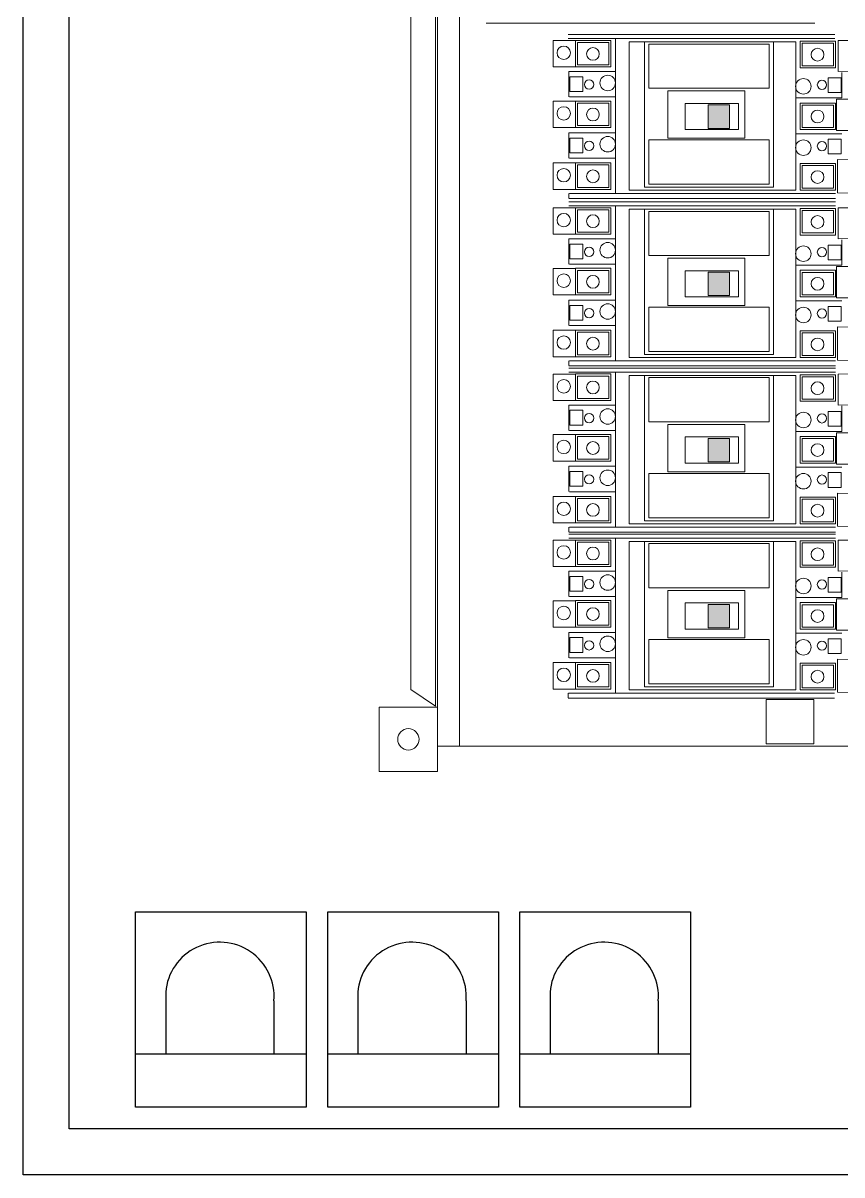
# Model space of a CAD drawing. Header units: inches. Extents: x 18739 to 22272, y 3658 to 7913.
# Drawn here: x 18907.9 to 18970.4, y 6819.7 to 6907.5 of the extents above; entities that cross this region are included whole.
import ezdxf

# ---------------------------------------------------------------- set-up
doc = ezdxf.new("R2010")
doc.units = ezdxf.units.IN
doc.header["$MEASUREMENT"] = 0
for name, color, linetype, lineweight in [('300-600AT', 7, 'Continuous', 13), ('CHASIS', 251, 'Continuous', 13), ('ENCLOSRURE', 7, 'Continuous', 20)]:
    doc.layers.add(name, color=color, linetype=linetype, lineweight=lineweight)

msp = doc.modelspace()

# ---------------------------------------------------------------- hatches: boundary and pattern name
at = {"layer": 'ENCLOSRURE'}
h = msp.add_hatch(color=3, dxfattribs=at)
h.dxf.hatch_style = 1
h.paths.add_polyline_path([(18961.78579, 6901.22957), (18960.14498, 6901.22957), (18960.14498, 6899.43473), (18961.78579, 6899.43473)])
h = msp.add_hatch(color=3, dxfattribs=at)
h.dxf.hatch_style = 1
h.paths.add_polyline_path([(18961.78579, 6888.47915), (18960.14498, 6888.47915), (18960.14498, 6886.68431), (18961.78579, 6886.68431)])
h = msp.add_hatch(color=3, dxfattribs=at)
h.dxf.hatch_style = 1
h.paths.add_polyline_path([(18961.78579, 6875.80863), (18960.14498, 6875.80863), (18960.14498, 6874.01379), (18961.78579, 6874.01379)])
h = msp.add_hatch(color=3, dxfattribs=at)
h.dxf.hatch_style = 1
h.paths.add_polyline_path([(18961.78579, 6863.15382), (18960.14498, 6863.15382), (18960.14498, 6861.35898), (18961.78579, 6861.35898)])

# ---------------------------------------------------------------- linework, layer by layer
at = {"color": 0}
for p, q in [((18918.78671, 6833.59893), (18918.78671, 6828.90226)), ((18927.03893, 6832.94069), (18927.03893, 6828.88856)), ((18933.43909, 6833.59893), (18933.43909, 6828.90226)), ((18941.69131, 6832.94069), (18941.69131, 6828.88856)), ((18948.09147, 6833.59893), (18948.09147, 6828.90226)), ((18956.34369, 6832.94069), (18956.34369, 6828.88856)), ((18916.49261, 6828.89381), (18929.50359, 6828.89381)), ((18931.14499, 6828.89381), (18944.15597, 6828.89381)), ((18945.79737, 6828.89381), (18958.80835, 6828.89381))]:
    msp.add_line(p, q, dxfattribs=at)
for points in [[(18907.91033, 7067.48139), (19032.30377, 7067.48139), (19032.30377, 6819.66974), (18907.91033, 6819.66974)], [(18911.42703, 7063.9647), (19028.78707, 7063.9647), (19028.78707, 6823.18644), (18911.42703, 6823.18644)]]:
    msp.add_lwpolyline(points, close=True)
for points in [[(18929.50807, 6824.82783), (18916.4936, 6824.82783), (18916.4936, 6839.73261), (18929.50807, 6839.73261)], [(18944.16044, 6824.82783), (18931.14598, 6824.82783), (18931.14598, 6839.73261), (18944.16044, 6839.73261)], [(18958.81282, 6824.82783), (18945.79835, 6824.82783), (18945.79835, 6839.73261), (18958.81282, 6839.73261)]]:
    msp.add_lwpolyline(points, close=True, dxfattribs=at)
for centre in [(18922.91286, 6833.27031), (18937.56524, 6833.27031), (18952.21762, 6833.27031)]:
    msp.add_arc(centre, 4.13921, 355.4324024, 175.4463823, dxfattribs=at)
at = {"layer": '300-600AT'}
for p, q in [((18968.29337, 6907.44484), (18943.21124, 6907.44484)), ((18949.47089, 6906.58474), (18969.79531, 6906.58474)), ((18949.47089, 6906.27784), (18969.79531, 6906.27784)), ((18953.07993, 6897.16243), (18953.07993, 6906.27784)), ((18949.53459, 6901.83742), (18949.53459, 6903.76837)), ((18949.53459, 6903.76837), (18953.07993, 6903.76837)), ((18970.33614, 6903.69717), (18970.33614, 6901.76051)), ((18949.56455, 6901.83171), (18953.07993, 6901.83171)), ((18949.56455, 6901.83171, -142.36371), (18953.07993, 6901.83171, -142.36371)), ((18949.56455, 6901.83171, -280.13415), (18953.07993, 6901.83171, -280.13415)), ((18970.33614, 6901.76051), (18966.82075, 6901.76051)), ((18949.53459, 6897.16814), (18949.53459, 6899.09909)), ((18949.53459, 6899.09909), (18953.07993, 6899.09909)), ((18970.33614, 6899.02789), (18966.82075, 6899.02789)), ((18970.33614, 6899.02789, -142.36371), (18966.82075, 6899.02789, -142.36371)), ((18970.33614, 6899.02789, -280.13415), (18966.82075, 6899.02789, -280.13415)), ((18949.56455, 6897.16243), (18953.07993, 6897.16243)), ((18949.56455, 6897.16243, -142.36371), (18953.07993, 6897.16243, -142.36371)), ((18949.56455, 6897.16243, -280.13415), (18953.07993, 6897.16243, -280.13415)), ((18953.07993, 6897.16243), (18953.07993, 6894.46242)), ((18953.07993, 6897.16243, -142.36371), (18953.07993, 6894.46242, -142.36371)), ((18953.07993, 6897.16243, -280.13415), (18953.07993, 6894.46242, -280.13415)), ((18949.53459, 6894.11155), (18949.53459, 6894.46259)), ((18953.07993, 6894.46242), (18949.56455, 6894.46242)), ((18953.07993, 6894.46242, -142.36371), (18949.56455, 6894.46242, -142.36371)), ((18953.07993, 6894.46242, -280.13415), (18949.56455, 6894.46242, -280.13415)), ((18953.07993, 6894.46242), (18969.85111, 6894.46242)), ((18969.85111, 6894.08501), (18949.53459, 6894.08501)), ((18949.53459, 6893.83431), (18969.85901, 6893.83431)), ((18949.53459, 6893.52741), (18969.85901, 6893.52741)), ((18953.07993, 6884.41201), (18953.07993, 6893.52741)), ((18949.53459, 6889.08699), (18949.53459, 6891.01795)), ((18949.53459, 6891.01795), (18953.07993, 6891.01795)), ((18970.33614, 6890.94675), (18970.33614, 6889.01009)), ((18949.56455, 6889.08129), (18953.07993, 6889.08129)), ((18949.56455, 6889.08129, -142.36371), (18953.07993, 6889.08129, -142.36371)), ((18949.56455, 6889.08129, -280.13415), (18953.07993, 6889.08129, -280.13415)), ((18970.33614, 6889.01009), (18966.82075, 6889.01009)), ((18949.53459, 6884.41771), (18949.53459, 6886.34867)), ((18949.53459, 6886.34867), (18953.07993, 6886.34867)), ((18970.33614, 6886.27747), (18966.82075, 6886.27747)), ((18970.33614, 6886.27747, -142.36371), (18966.82075, 6886.27747, -142.36371)), ((18970.33614, 6886.27747, -280.13415), (18966.82075, 6886.27747, -280.13415)), ((18949.56455, 6884.41201), (18953.07993, 6884.41201)), ((18949.56455, 6884.41201, -142.36371), (18953.07993, 6884.41201, -142.36371)), ((18949.56455, 6884.41201, -280.13415), (18953.07993, 6884.41201, -280.13415)), ((18953.07993, 6884.41201), (18953.07993, 6881.71199)), ((18953.07993, 6884.41201, -142.36371), (18953.07993, 6881.71199, -142.36371)), ((18953.07993, 6884.41201, -280.13415), (18953.07993, 6881.71199, -280.13415)), ((18949.53459, 6881.36113), (18949.53459, 6881.71217)), ((18969.85111, 6881.33458), (18949.53459, 6881.33458)), ((18949.53459, 6881.1638), (18969.85901, 6881.1638)), ((18953.07993, 6881.71199), (18949.56455, 6881.71199)), ((18953.07993, 6881.71199, -142.36371), (18949.56455, 6881.71199, -142.36371)), ((18953.07993, 6881.71199, -280.13415), (18949.56455, 6881.71199, -280.13415)), ((18953.07993, 6881.71199), (18969.85111, 6881.71199)), ((18949.53459, 6880.8569), (18969.85901, 6880.8569)), ((18953.07993, 6871.7415), (18953.07993, 6880.8569)), ((18949.53459, 6876.41648), (18949.53459, 6878.34744)), ((18949.53459, 6878.34744), (18953.07993, 6878.34744)), ((18970.33614, 6878.27623), (18970.33614, 6876.33958)), ((18949.56455, 6876.41078), (18953.07993, 6876.41078)), ((18949.56455, 6876.41078, -142.36371), (18953.07993, 6876.41078, -142.36371)), ((18949.56455, 6876.41078, -280.13415), (18953.07993, 6876.41078, -280.13415)), ((18970.33614, 6876.33958), (18966.82075, 6876.33958)), ((18949.53459, 6871.7472), (18949.53459, 6873.67816)), ((18949.53459, 6873.67816), (18953.07993, 6873.67816)), ((18970.33614, 6873.60695), (18966.82075, 6873.60695)), ((18970.33614, 6873.60695, -142.36371), (18966.82075, 6873.60695, -142.36371)), ((18970.33614, 6873.60695, -280.13415), (18966.82075, 6873.60695, -280.13415)), ((18949.56455, 6871.7415), (18953.07993, 6871.7415)), ((18949.56455, 6871.7415, -142.36371), (18953.07993, 6871.7415, -142.36371)), ((18949.56455, 6871.7415, -280.13415), (18953.07993, 6871.7415, -280.13415)), ((18953.07993, 6871.7415), (18953.07993, 6869.04148)), ((18953.07993, 6871.7415, -142.36371), (18953.07993, 6869.04148, -142.36371)), ((18953.07993, 6871.7415, -280.13415), (18953.07993, 6869.04148, -280.13415)), ((18949.53459, 6868.69061), (18949.53459, 6869.04166)), ((18953.07993, 6869.04148), (18949.56455, 6869.04148)), ((18953.07993, 6869.04148, -142.36371), (18949.56455, 6869.04148, -142.36371)), ((18953.07993, 6869.04148, -280.13415), (18949.56455, 6869.04148, -280.13415)), ((18953.07993, 6869.04148), (18969.85111, 6869.04148)), ((18969.85111, 6868.66407), (18949.53459, 6868.66407)), ((18949.53459, 6868.50899), (18969.85901, 6868.50899)), ((18949.53459, 6868.20209), (18969.85901, 6868.20209)), ((18953.07993, 6859.08669), (18953.07993, 6868.20209)), ((18949.53459, 6863.76167), (18949.53459, 6865.69263)), ((18949.53459, 6865.69263), (18953.07993, 6865.69263)), ((18970.33614, 6865.62143), (18970.33614, 6863.68477)), ((18949.56455, 6863.75597), (18953.07993, 6863.75597)), ((18949.56455, 6863.75597, -142.36371), (18953.07993, 6863.75597, -142.36371)), ((18949.56455, 6863.75597, -280.13415), (18953.07993, 6863.75597, -280.13415)), ((18970.33614, 6863.68477), (18966.82075, 6863.68477)), ((18949.53459, 6859.09239), (18949.53459, 6861.02335)), ((18949.53459, 6861.02335), (18953.07993, 6861.02335)), ((18970.33614, 6860.95215), (18966.82075, 6860.95215)), ((18970.33614, 6860.95215, -142.36371), (18966.82075, 6860.95215, -142.36371)), ((18970.33614, 6860.95215, -280.13415), (18966.82075, 6860.95215, -280.13415)), ((18949.56455, 6859.08669), (18953.07993, 6859.08669)), ((18949.56455, 6859.08669, -142.36371), (18953.07993, 6859.08669, -142.36371)), ((18949.56455, 6859.08669, -280.13415), (18953.07993, 6859.08669, -280.13415)), ((18953.07993, 6859.08669), (18953.07993, 6856.38667)), ((18953.07993, 6859.08669, -142.36371), (18953.07993, 6856.38667, -142.36371)), ((18953.07993, 6859.08669, -280.13415), (18953.07993, 6856.38667, -280.13415)), ((18949.47089, 6856.0358), (18949.47089, 6856.38685)), ((18969.78741, 6856.00926), (18949.47089, 6856.00926)), ((18953.01624, 6856.38667), (18949.50085, 6856.38667)), ((18953.01624, 6856.38667, -142.36371), (18949.50085, 6856.38667, -142.36371)), ((18953.01624, 6856.38667, -280.13415), (18949.50085, 6856.38667, -280.13415)), ((18953.01624, 6856.38667), (18969.78741, 6856.38667))]:
    msp.add_line(p, q, dxfattribs=at)
for points in [[(18950.04168, 6904.11184), (18950.04168, 6906.13575), (18952.73275, 6906.13575), (18952.73275, 6904.11184)], [(18954.13822, 6894.72385), (18954.13822, 6906.01668), (18966.82075, 6906.01668), (18966.82075, 6894.72385)], [(18969.85901, 6906.07865), (18969.85901, 6904.05474), (18967.16794, 6904.05474), (18967.16794, 6906.07865)], [(18949.59829, 6902.24271), (18949.59829, 6903.36584), (18950.60071, 6903.36584), (18950.60071, 6902.24271)], [(18970.3024, 6903.28617), (18970.3024, 6902.16305), (18969.29997, 6902.16305), (18969.29997, 6903.28617)], [(18950.04168, 6899.49455), (18950.04168, 6901.51847), (18952.73275, 6901.51847), (18952.73275, 6899.49455)], [(18969.85901, 6901.36505), (18969.85901, 6899.34114), (18967.16794, 6899.34114), (18967.16794, 6901.36505)], [(18949.59829, 6897.57343), (18949.59829, 6898.69656), (18950.60071, 6898.69656), (18950.60071, 6897.57343)], [(18970.3024, 6898.61689), (18970.3024, 6897.49377), (18969.29997, 6897.49377), (18969.29997, 6898.61689)], [(18950.04168, 6894.78096), (18950.04168, 6896.80487), (18952.73275, 6896.80487), (18952.73275, 6894.78096)], [(18969.85901, 6896.74777), (18969.85901, 6894.72385), (18967.16794, 6894.72385), (18967.16794, 6896.74777)], [(18950.04168, 6891.36141), (18950.04168, 6893.38533), (18952.73275, 6893.38533), (18952.73275, 6891.36141)], [(18954.13822, 6881.97343), (18954.13822, 6893.26625), (18966.82075, 6893.26625), (18966.82075, 6881.97343)], [(18969.85901, 6893.32823), (18969.85901, 6891.30431), (18967.16794, 6891.30431), (18967.16794, 6893.32823)], [(18949.59829, 6889.49229), (18949.59829, 6890.61542), (18950.60071, 6890.61542), (18950.60071, 6889.49229)], [(18970.3024, 6890.53575), (18970.3024, 6889.41262), (18969.29997, 6889.41262), (18969.29997, 6890.53575)], [(18950.04168, 6886.74413), (18950.04168, 6888.76805), (18952.73275, 6888.76805), (18952.73275, 6886.74413)], [(18969.85901, 6888.61463), (18969.85901, 6886.59071), (18967.16794, 6886.59071), (18967.16794, 6888.61463)], [(18949.59829, 6884.82301), (18949.59829, 6885.94614), (18950.60071, 6885.94614), (18950.60071, 6884.82301)], [(18970.3024, 6885.86647), (18970.3024, 6884.74334), (18969.29997, 6884.74334), (18969.29997, 6885.86647)], [(18950.04168, 6882.03053), (18950.04168, 6884.05445), (18952.73275, 6884.05445), (18952.73275, 6882.03053)], [(18969.85901, 6883.99735), (18969.85901, 6881.97343), (18967.16794, 6881.97343), (18967.16794, 6883.99735)], [(18950.04168, 6878.6909), (18950.04168, 6880.71482), (18952.73275, 6880.71482), (18952.73275, 6878.6909)], [(18954.13822, 6869.30292), (18954.13822, 6880.59574), (18966.82075, 6880.59574), (18966.82075, 6869.30292)], [(18969.85901, 6880.65771), (18969.85901, 6878.6338), (18967.16794, 6878.6338), (18967.16794, 6880.65771)], [(18949.59829, 6876.82177), (18949.59829, 6877.9449), (18950.60071, 6877.9449), (18950.60071, 6876.82177)], [(18970.3024, 6877.86524), (18970.3024, 6876.74211), (18969.29997, 6876.74211), (18969.29997, 6877.86524)], [(18950.04168, 6874.07362), (18950.04168, 6876.09753), (18952.73275, 6876.09753), (18952.73275, 6874.07362)], [(18969.85901, 6875.94412), (18969.85901, 6873.9202), (18967.16794, 6873.9202), (18967.16794, 6875.94412)], [(18949.59829, 6872.15249), (18949.59829, 6873.27562), (18950.60071, 6873.27562), (18950.60071, 6872.15249)], [(18970.3024, 6873.19596), (18970.3024, 6872.07283), (18969.29997, 6872.07283), (18969.29997, 6873.19596)], [(18950.04168, 6869.36002), (18950.04168, 6871.38393), (18952.73275, 6871.38393), (18952.73275, 6869.36002)], [(18969.85901, 6871.32683), (18969.85901, 6869.30292), (18967.16794, 6869.30292), (18967.16794, 6871.32683)], [(18950.04168, 6866.03609), (18950.04168, 6868.06001), (18952.73275, 6868.06001), (18952.73275, 6866.03609)], [(18954.13822, 6856.64811), (18954.13822, 6867.94093), (18966.82075, 6867.94093), (18966.82075, 6856.64811)], [(18969.85901, 6868.0029), (18969.85901, 6865.97899), (18967.16794, 6865.97899), (18967.16794, 6868.0029)], [(18949.59829, 6864.16697), (18949.59829, 6865.29009), (18950.60071, 6865.29009), (18950.60071, 6864.16697)], [(18970.3024, 6865.21043), (18970.3024, 6864.0873), (18969.29997, 6864.0873), (18969.29997, 6865.21043)], [(18950.04168, 6861.41881), (18950.04168, 6863.44272), (18952.73275, 6863.44272), (18952.73275, 6861.41881)], [(18969.85901, 6863.28931), (18969.85901, 6861.26539), (18967.16794, 6861.26539), (18967.16794, 6863.28931)], [(18949.59829, 6859.49769), (18949.59829, 6860.62081), (18950.60071, 6860.62081), (18950.60071, 6859.49769)], [(18970.3024, 6860.54115), (18970.3024, 6859.41802), (18969.29997, 6859.41802), (18969.29997, 6860.54115)], [(18950.04168, 6856.70521), (18950.04168, 6858.72912), (18952.73275, 6858.72912), (18952.73275, 6856.70521)], [(18969.85901, 6858.67202), (18969.85901, 6856.64811), (18967.16794, 6856.64811), (18967.16794, 6858.67202)]]:
    msp.add_lwpolyline(points, close=True, dxfattribs=at)
for points, elevation in [([(18955.29423, 6906.01668), (18955.29423, 6894.94572), (18965.12413, 6894.94572), (18965.12413, 6906.01668)], 1229.28259), ([(18955.63631, 6905.8589), (18964.81101, 6905.8589), (18964.81101, 6902.49575), (18955.63631, 6902.49575)], 1229.28259), ([(18962.94532, 6902.28568), (18962.94532, 6898.67671), (18957.07459, 6898.67671), (18957.07459, 6902.28568)], 1216.81731), ([(18962.47281, 6901.33758), (18962.47281, 6899.34186), (18958.4005, 6899.34186), (18958.4005, 6901.33758)], 1216.81731), ([(18961.78579, 6901.22957), (18961.78579, 6899.43473), (18960.14498, 6899.43473), (18960.14498, 6901.22957)], 1216.81731), ([(18955.63631, 6898.5475), (18964.81101, 6898.5475), (18964.81101, 6895.18436), (18955.63631, 6895.18436)], 1229.28259), ([(18955.29423, 6893.26625), (18955.29423, 6882.19529), (18965.12413, 6882.19529), (18965.12413, 6893.26625)], 1229.28259), ([(18955.63631, 6893.10847), (18964.81101, 6893.10847), (18964.81101, 6889.74532), (18955.63631, 6889.74532)], 1229.28259), ([(18962.94532, 6889.53526), (18962.94532, 6885.92629), (18957.07459, 6885.92629), (18957.07459, 6889.53526)], 1216.81731), ([(18962.47281, 6888.58716), (18962.47281, 6886.59143), (18958.4005, 6886.59143), (18958.4005, 6888.58716)], 1216.81731), ([(18961.78579, 6888.47915), (18961.78579, 6886.68431), (18960.14498, 6886.68431), (18960.14498, 6888.47915)], 1216.81731), ([(18955.63631, 6885.79708), (18964.81101, 6885.79708), (18964.81101, 6882.43393), (18955.63631, 6882.43393)], 1229.28259), ([(18955.29423, 6880.59574), (18955.29423, 6869.52478), (18965.12413, 6869.52478), (18965.12413, 6880.59574)], 1229.28259), ([(18955.63631, 6880.43796), (18964.81101, 6880.43796), (18964.81101, 6877.07481), (18955.63631, 6877.07481)], 1229.28259), ([(18962.94532, 6876.86474), (18962.94532, 6873.25578), (18957.07459, 6873.25578), (18957.07459, 6876.86474)], 1216.81731), ([(18962.47281, 6875.91664), (18962.47281, 6873.92092), (18958.4005, 6873.92092), (18958.4005, 6875.91664)], 1216.81731), ([(18961.78579, 6875.80863), (18961.78579, 6874.01379), (18960.14498, 6874.01379), (18960.14498, 6875.80863)], 1216.81731), ([(18955.63631, 6873.12657), (18964.81101, 6873.12657), (18964.81101, 6869.76342), (18955.63631, 6869.76342)], 1229.28259), ([(18955.29423, 6867.94093), (18955.29423, 6856.86997), (18965.12413, 6856.86997), (18965.12413, 6867.94093)], 1229.28259), ([(18955.63631, 6867.78315), (18964.81101, 6867.78315), (18964.81101, 6864.42), (18955.63631, 6864.42)], 1229.28259), ([(18962.94532, 6864.20993), (18962.94532, 6860.60097), (18957.07459, 6860.60097), (18957.07459, 6864.20993)], 1216.81731), ([(18962.47281, 6863.26184), (18962.47281, 6861.26611), (18958.4005, 6861.26611), (18958.4005, 6863.26184)], 1216.81731), ([(18961.78579, 6863.15382), (18961.78579, 6861.35898), (18960.14498, 6861.35898), (18960.14498, 6863.15382)], 1216.81731), ([(18955.63631, 6860.47176), (18964.81101, 6860.47176), (18964.81101, 6857.10861), (18955.63631, 6857.10861)], 1229.28259)]:
    msp.add_lwpolyline(points, close=True, dxfattribs=dict(at, elevation=elevation))
for centre, radius in [((18951.07392, 6902.77616), 0.35441), ((18952.49102, 6902.89638), 0.59032), ((18952.49102, 6902.89638, -139.42756), 0.59032), ((18967.40966, 6902.63251), 0.59032), ((18967.40966, 6902.63251, -139.42756), 0.59032), ((18968.82676, 6902.75273), 0.35441), ((18952.49102, 6898.2271), 0.59032), ((18952.49102, 6898.2271, -139.42756), 0.59032), ((18951.07392, 6898.10688), 0.35441), ((18967.40966, 6897.96323), 0.59032), ((18967.40966, 6897.96323, -139.42756), 0.59032), ((18968.82676, 6898.08345), 0.35441), ((18951.07392, 6890.02573), 0.35441), ((18952.49102, 6890.14596), 0.59032), ((18952.49102, 6890.14596, -139.42756), 0.59032), ((18967.40966, 6889.88208), 0.59032), ((18967.40966, 6889.88208, -139.42756), 0.59032), ((18968.82676, 6890.00231), 0.35441), ((18951.07392, 6885.35645), 0.35441), ((18952.49102, 6885.47668), 0.59032), ((18952.49102, 6885.47668, -139.42756), 0.59032), ((18967.40966, 6885.2128), 0.59032), ((18967.40966, 6885.2128, -139.42756), 0.59032), ((18968.82676, 6885.33303), 0.35441), ((18951.07392, 6877.35522), 0.35441), ((18952.49102, 6877.47544), 0.59032), ((18952.49102, 6877.47544, -139.42756), 0.59032), ((18967.40966, 6877.21157), 0.59032), ((18967.40966, 6877.21157, -139.42756), 0.59032), ((18968.82676, 6877.33179), 0.35441), ((18952.49102, 6872.80616), 0.59032), ((18952.49102, 6872.80616, -139.42756), 0.59032), ((18951.07392, 6872.68594), 0.35441), ((18967.40966, 6872.54229), 0.59032), ((18967.40966, 6872.54229, -139.42756), 0.59032), ((18968.82676, 6872.66251), 0.35441), ((18952.49102, 6864.82063), 0.59032), ((18952.49102, 6864.82063, -139.42756), 0.59032), ((18951.07392, 6864.70041), 0.35441), ((18967.40966, 6864.55676), 0.59032), ((18967.40966, 6864.55676, -139.42756), 0.59032), ((18968.82676, 6864.67698), 0.35441), ((18951.07392, 6860.03113), 0.35441), ((18952.49102, 6860.15135), 0.59032), ((18952.49102, 6860.15135, -139.42756), 0.59032), ((18967.40966, 6859.88748), 0.59032), ((18967.40966, 6859.88748, -139.42756), 0.59032), ((18968.82676, 6860.0077), 0.35441)]:
    msp.add_circle(centre, radius, dxfattribs=at)
at = {"layer": 'CHASIS', "color": 0}
msp.add_line((18939.51553, 6852.33814, -3745.05388), (19004.13343, 6852.33814, -3745.05388), dxfattribs=at)
at = {"layer": 'CHASIS', "color": 0, "elevation": -3745.05388}
msp.add_lwpolyline([(18939.51553, 6852.36808), (18939.51554, 7023.68176), (18941.19447, 7023.68176), (18941.19447, 6852.33814)], dxfattribs=at)
at = {"layer": 'CHASIS'}
for points in [[(18950.04168, 6904.11184), (18948.34027, 6904.11184), (18948.34027, 6906.1311), (18950.04168, 6906.1311)], [(18950.1977, 6904.26787), (18950.1977, 6905.97973), (18952.57672, 6905.97973), (18952.57672, 6904.26787)], [(18967.32397, 6904.21076), (18967.32397, 6905.92262), (18969.70298, 6905.92262), (18969.70298, 6904.21076)], [(18950.04168, 6899.49455), (18948.34027, 6899.49455), (18948.34027, 6901.51382), (18950.04168, 6901.51382)], [(18950.1977, 6899.65058), (18950.1977, 6901.36244), (18952.57672, 6901.36244), (18952.57672, 6899.65058)], [(18967.32397, 6899.49717), (18967.32397, 6901.20903), (18969.70298, 6901.20903), (18969.70298, 6899.49717)], [(18950.04168, 6894.78096), (18948.34027, 6894.78096), (18948.34027, 6896.80022), (18950.04168, 6896.80022)], [(18950.1977, 6894.93698), (18950.1977, 6896.64884), (18952.57672, 6896.64884), (18952.57672, 6894.93698)], [(18967.32397, 6894.87988), (18967.32397, 6896.59174), (18969.70298, 6896.59174), (18969.70298, 6894.87988)], [(18950.04168, 6891.36141), (18948.34027, 6891.36141), (18948.34027, 6893.38068), (18950.04168, 6893.38068)], [(18950.1977, 6891.51744), (18950.1977, 6893.2293), (18952.57672, 6893.2293), (18952.57672, 6891.51744)], [(18967.32397, 6891.46034), (18967.32397, 6893.1722), (18969.70298, 6893.1722), (18969.70298, 6891.46034)], [(18950.04168, 6886.74413), (18948.34027, 6886.74413), (18948.34027, 6888.76339), (18950.04168, 6888.76339)], [(18950.1977, 6886.90016), (18950.1977, 6888.61202), (18952.57672, 6888.61202), (18952.57672, 6886.90016)], [(18967.32397, 6886.74674), (18967.32397, 6888.4586), (18969.70298, 6888.4586), (18969.70298, 6886.74674)], [(18950.04168, 6882.03053), (18948.34027, 6882.03053), (18948.34027, 6884.04979), (18950.04168, 6884.04979)], [(18950.1977, 6882.18656), (18950.1977, 6883.89842), (18952.57672, 6883.89842), (18952.57672, 6882.18656)], [(18967.32397, 6882.12946), (18967.32397, 6883.84132), (18969.70298, 6883.84132), (18969.70298, 6882.12946)], [(18950.04168, 6878.6909), (18948.34027, 6878.6909), (18948.34027, 6880.71016), (18950.04168, 6880.71016)], [(18950.1977, 6878.84693), (18950.1977, 6880.55879), (18952.57672, 6880.55879), (18952.57672, 6878.84693)], [(18967.32397, 6878.78983), (18967.32397, 6880.50169), (18969.70298, 6880.50169), (18969.70298, 6878.78983)], [(18950.04168, 6874.07362), (18948.34027, 6874.07362), (18948.34027, 6876.09288), (18950.04168, 6876.09288)], [(18950.1977, 6874.22964), (18950.1977, 6875.9415), (18952.57672, 6875.9415), (18952.57672, 6874.22964)], [(18967.32397, 6874.07623), (18967.32397, 6875.78809), (18969.70298, 6875.78809), (18969.70298, 6874.07623)], [(18950.04168, 6869.36002), (18948.34027, 6869.36002), (18948.34027, 6871.37928), (18950.04168, 6871.37928)], [(18950.1977, 6869.51605), (18950.1977, 6871.2279), (18952.57672, 6871.2279), (18952.57672, 6869.51605)], [(18967.32397, 6869.45894), (18967.32397, 6871.1708), (18969.70298, 6871.1708), (18969.70298, 6869.45894)], [(18950.04168, 6866.03609), (18948.34027, 6866.03609), (18948.34027, 6868.05535), (18950.04168, 6868.05535)], [(18950.1977, 6866.19212), (18950.1977, 6867.90398), (18952.57672, 6867.90398), (18952.57672, 6866.19212)], [(18967.32397, 6866.13502), (18967.32397, 6867.84688), (18969.70298, 6867.84688), (18969.70298, 6866.13502)], [(18950.04168, 6861.41881), (18948.34027, 6861.41881), (18948.34027, 6863.43807), (18950.04168, 6863.43807)], [(18950.1977, 6861.57483), (18950.1977, 6863.28669), (18952.57672, 6863.28669), (18952.57672, 6861.57483)], [(18967.32397, 6861.42142), (18967.32397, 6863.13328), (18969.70298, 6863.13328), (18969.70298, 6861.42142)], [(18950.04168, 6856.70521), (18948.34027, 6856.70521), (18948.34027, 6858.72447), (18950.04168, 6858.72447)], [(18950.1977, 6856.86124), (18950.1977, 6858.5731), (18952.57672, 6858.5731), (18952.57672, 6856.86124)], [(18967.32397, 6856.80414), (18967.32397, 6858.51599), (18969.70298, 6858.51599), (18969.70298, 6856.80414)]]:
    msp.add_lwpolyline(points, close=True, dxfattribs=at)
at = {"layer": 'CHASIS', "color": 0, "elevation": -3745.05388}
msp.add_lwpolyline([(18935.07221, 6850.41595), (18939.51554, 6850.41595), (18939.51554, 6855.32519), (18935.07221, 6855.32519)], close=True, dxfattribs=at)
at = {"layer": 'CHASIS'}
for centre, radius in [((18949.13649, 6905.19278, 1086.43082), 0.5104), ((18951.36013, 6905.10812), 0.48647), ((18951.36013, 6905.10812, -146.23813), 0.48647), ((18951.36013, 6905.10812, -286.51526), 0.48647), ((18968.48639, 6905.05102), 0.48647), ((18968.48639, 6905.05102, -146.23813), 0.48647), ((18968.48639, 6905.05102, -286.51526), 0.48647), ((18949.13649, 6900.5755, 1086.43082), 0.5104), ((18951.36013, 6900.49084), 0.48647), ((18951.36013, 6900.49084, -146.23813), 0.48647), ((18951.36013, 6900.49084, -286.51526), 0.48647), ((18968.48639, 6900.33742), 0.48647), ((18968.48639, 6900.33742, -146.23813), 0.48647), ((18968.48639, 6900.33742, -286.51526), 0.48647), ((18949.13649, 6895.8619, 1086.43082), 0.5104), ((18951.36013, 6895.77724), 0.48647), ((18951.36013, 6895.77724, -146.23813), 0.48647), ((18951.36013, 6895.77724, -286.51526), 0.48647), ((18968.48639, 6895.72014), 0.48647), ((18968.48639, 6895.72014, -146.23813), 0.48647), ((18968.48639, 6895.72014, -286.51526), 0.48647), ((18949.13649, 6892.44236, 1086.43082), 0.5104), ((18951.36013, 6892.3577), 0.48647), ((18951.36013, 6892.3577, -146.23813), 0.48647), ((18951.36013, 6892.3577, -286.51526), 0.48647), ((18968.48639, 6892.3006), 0.48647), ((18968.48639, 6892.3006, -146.23813), 0.48647), ((18968.48639, 6892.3006, -286.51526), 0.48647), ((18949.13649, 6887.82507, 1086.43082), 0.5104), ((18951.36013, 6887.74041), 0.48647), ((18951.36013, 6887.74041, -146.23813), 0.48647), ((18951.36013, 6887.74041, -286.51526), 0.48647), ((18968.48639, 6887.587), 0.48647), ((18968.48639, 6887.587, -146.23813), 0.48647), ((18968.48639, 6887.587, -286.51526), 0.48647), ((18949.13649, 6883.11147, 1086.43082), 0.5104), ((18951.36013, 6883.02681), 0.48647), ((18951.36013, 6883.02681, -146.23813), 0.48647), ((18951.36013, 6883.02681, -286.51526), 0.48647), ((18968.48639, 6882.96971), 0.48647), ((18968.48639, 6882.96971, -146.23813), 0.48647), ((18968.48639, 6882.96971, -286.51526), 0.48647), ((18949.13649, 6879.77184, 1086.43082), 0.5104), ((18951.36013, 6879.68718), 0.48647), ((18951.36013, 6879.68718, -146.23813), 0.48647), ((18951.36013, 6879.68718, -286.51526), 0.48647), ((18968.48639, 6879.63008), 0.48647), ((18968.48639, 6879.63008, -146.23813), 0.48647), ((18968.48639, 6879.63008, -286.51526), 0.48647), ((18949.13649, 6875.15456, 1086.43082), 0.5104), ((18951.36013, 6875.0699), 0.48647), ((18951.36013, 6875.0699, -146.23813), 0.48647), ((18951.36013, 6875.0699, -286.51526), 0.48647), ((18968.48639, 6874.91648), 0.48647), ((18968.48639, 6874.91648, -146.23813), 0.48647), ((18968.48639, 6874.91648, -286.51526), 0.48647), ((18949.13649, 6870.44096, 1086.43082), 0.5104), ((18951.36013, 6870.3563), 0.48647), ((18951.36013, 6870.3563, -146.23813), 0.48647), ((18951.36013, 6870.3563, -286.51526), 0.48647), ((18968.48639, 6870.2992), 0.48647), ((18968.48639, 6870.2992, -146.23813), 0.48647), ((18968.48639, 6870.2992, -286.51526), 0.48647), ((18949.13649, 6867.11703, 1086.43082), 0.5104), ((18951.36013, 6867.03237), 0.48647), ((18951.36013, 6867.03237, -146.23813), 0.48647), ((18951.36013, 6867.03237, -286.51526), 0.48647), ((18968.48639, 6866.97527), 0.48647), ((18968.48639, 6866.97527, -146.23813), 0.48647), ((18968.48639, 6866.97527, -286.51526), 0.48647), ((18949.13649, 6862.49975, 1086.43082), 0.5104), ((18951.36013, 6862.41509), 0.48647), ((18951.36013, 6862.41509, -146.23813), 0.48647), ((18951.36013, 6862.41509, -286.51526), 0.48647), ((18968.48639, 6862.26167), 0.48647), ((18968.48639, 6862.26167, -146.23813), 0.48647), ((18968.48639, 6862.26167, -286.51526), 0.48647), ((18949.13649, 6857.78615, 1086.43082), 0.5104), ((18951.36013, 6857.70149), 0.48647), ((18951.36013, 6857.70149, -146.23813), 0.48647), ((18951.36013, 6857.70149, -286.51526), 0.48647), ((18968.48639, 6857.64439), 0.48647), ((18968.48639, 6857.64439, -146.23813), 0.48647), ((18968.48639, 6857.64439, -286.51526), 0.48647)]:
    msp.add_circle(centre, radius, dxfattribs=at)
at = {"layer": 'CHASIS', "color": 0}
msp.add_circle((18937.29388, 6852.87057, -3745.05388), 0.81494, dxfattribs=at)
at = {"layer": 'ENCLOSRURE', "color": 0, "elevation": 3210.44671}
msp.add_lwpolyline([(18939.36624, 7019.36028), (18937.48459, 7017.97991), (18937.48459, 6856.66765), (18939.36624, 6855.41032)], close=True, dxfattribs=at)
at = {"layer": 'ENCLOSRURE'}
for points, elevation in [([(18970.06954, 6906.1219), (18975.43013, 6906.13511), (18975.43013, 6903.78065), (18970.06954, 6903.76744)], 3155.23759), ([(18969.93104, 6901.64783), (18975.3582, 6901.64845), (18975.3582, 6899.26051), (18969.93104, 6899.25989)], 3155.23759), ([(18969.99976, 6897.05446), (18975.37753, 6897.03112), (18975.37753, 6894.5047), (18969.99976, 6894.52804)], 3155.23759), ([(18970.06954, 6893.37147), (18975.43013, 6893.38468), (18975.43013, 6891.03022), (18970.06954, 6891.01701)], 3155.23759), ([(18969.93104, 6888.8974), (18975.3582, 6888.89802), (18975.3582, 6886.51009), (18969.93104, 6886.50946)], 3155.23759), ([(18969.99976, 6884.30404), (18975.37753, 6884.28069), (18975.37753, 6881.75427), (18969.99976, 6881.77762)], 3155.23759), ([(18970.06954, 6880.70096), (18975.43013, 6880.71417), (18975.43013, 6878.35971), (18970.06954, 6878.3465)], 3155.23759), ([(18969.93104, 6876.22689), (18975.3582, 6876.22751), (18975.3582, 6873.83957), (18969.93104, 6873.83895)], 3155.23759), ([(18969.99976, 6871.63352), (18975.37753, 6871.61018), (18975.37753, 6869.08376), (18969.99976, 6869.1071)], 3155.23759), ([(18970.06954, 6868.04615), (18975.43013, 6868.05936), (18975.43013, 6865.7049), (18970.06954, 6865.69169)], 3155.23759), ([(18969.93104, 6863.57208), (18975.3582, 6863.5727), (18975.3582, 6861.18476), (18969.93104, 6861.18414)], 3155.23759), ([(18969.99976, 6858.97871), (18975.37753, 6858.95537), (18975.37753, 6856.42895), (18969.99976, 6856.45229)], 3155.23759), ([(18964.56228, 6855.9031), (18968.20531, 6855.9031), (18968.20531, 6852.5242), (18964.56228, 6852.5242)], -3745.05388)]:
    msp.add_lwpolyline(points, close=True, dxfattribs=dict(at, elevation=elevation))

doc.saveas('drawing.dxf')
